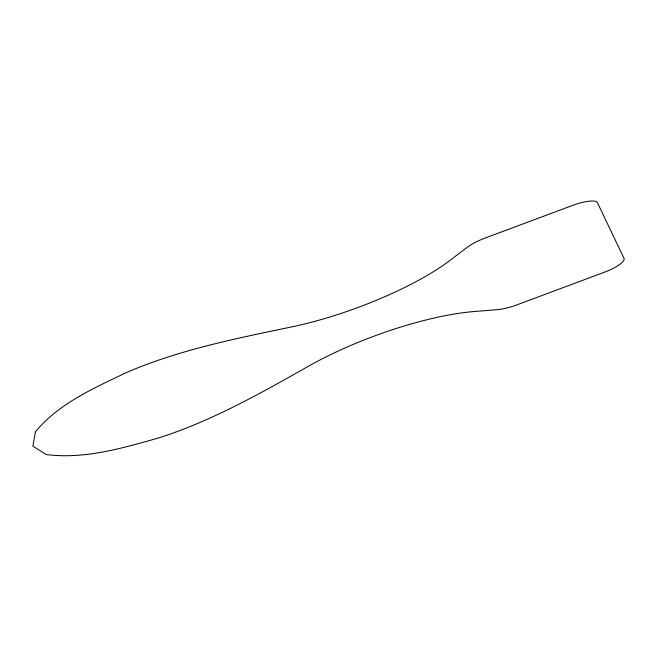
<?xml version="1.0" encoding="UTF-8"?>
<svg xmlns="http://www.w3.org/2000/svg" width="657" height="657" viewBox="0 0 657 657"><rect width="100%" height="100%" fill="white"/><g stroke="black" fill="none" stroke-linecap="round" stroke-linejoin="round"><path stroke-width="0.99" d="M35.421 431.764L32.85 446.144L46.286 454.554C84.416 459.432 121.923 448.255 158.255 438.071C212.712 420.776 262.365 392.278 311.87 364.331A136.615 35.363 -20.1 0 1 474.863 311.475L497.193 309.677A27.717 7.178 -20.1 0 0 515.515 305.39L604.424 272.212A23.726 6.143 -20.1 0 0 623.994 258.357L597.451 202.693A23.726 6.143 -20.1 0 0 572.567 205.419L483.667 238.59A27.717 7.178 -20.1 0 0 467.398 247.204L450.365 260.098A136.615 35.363 -20.1 0 1 293.819 326.472C237.3 338.273 180.223 349.442 126.908 372.33C94.148 388.049 59.204 403.176 35.421 431.764"/></g></svg>
